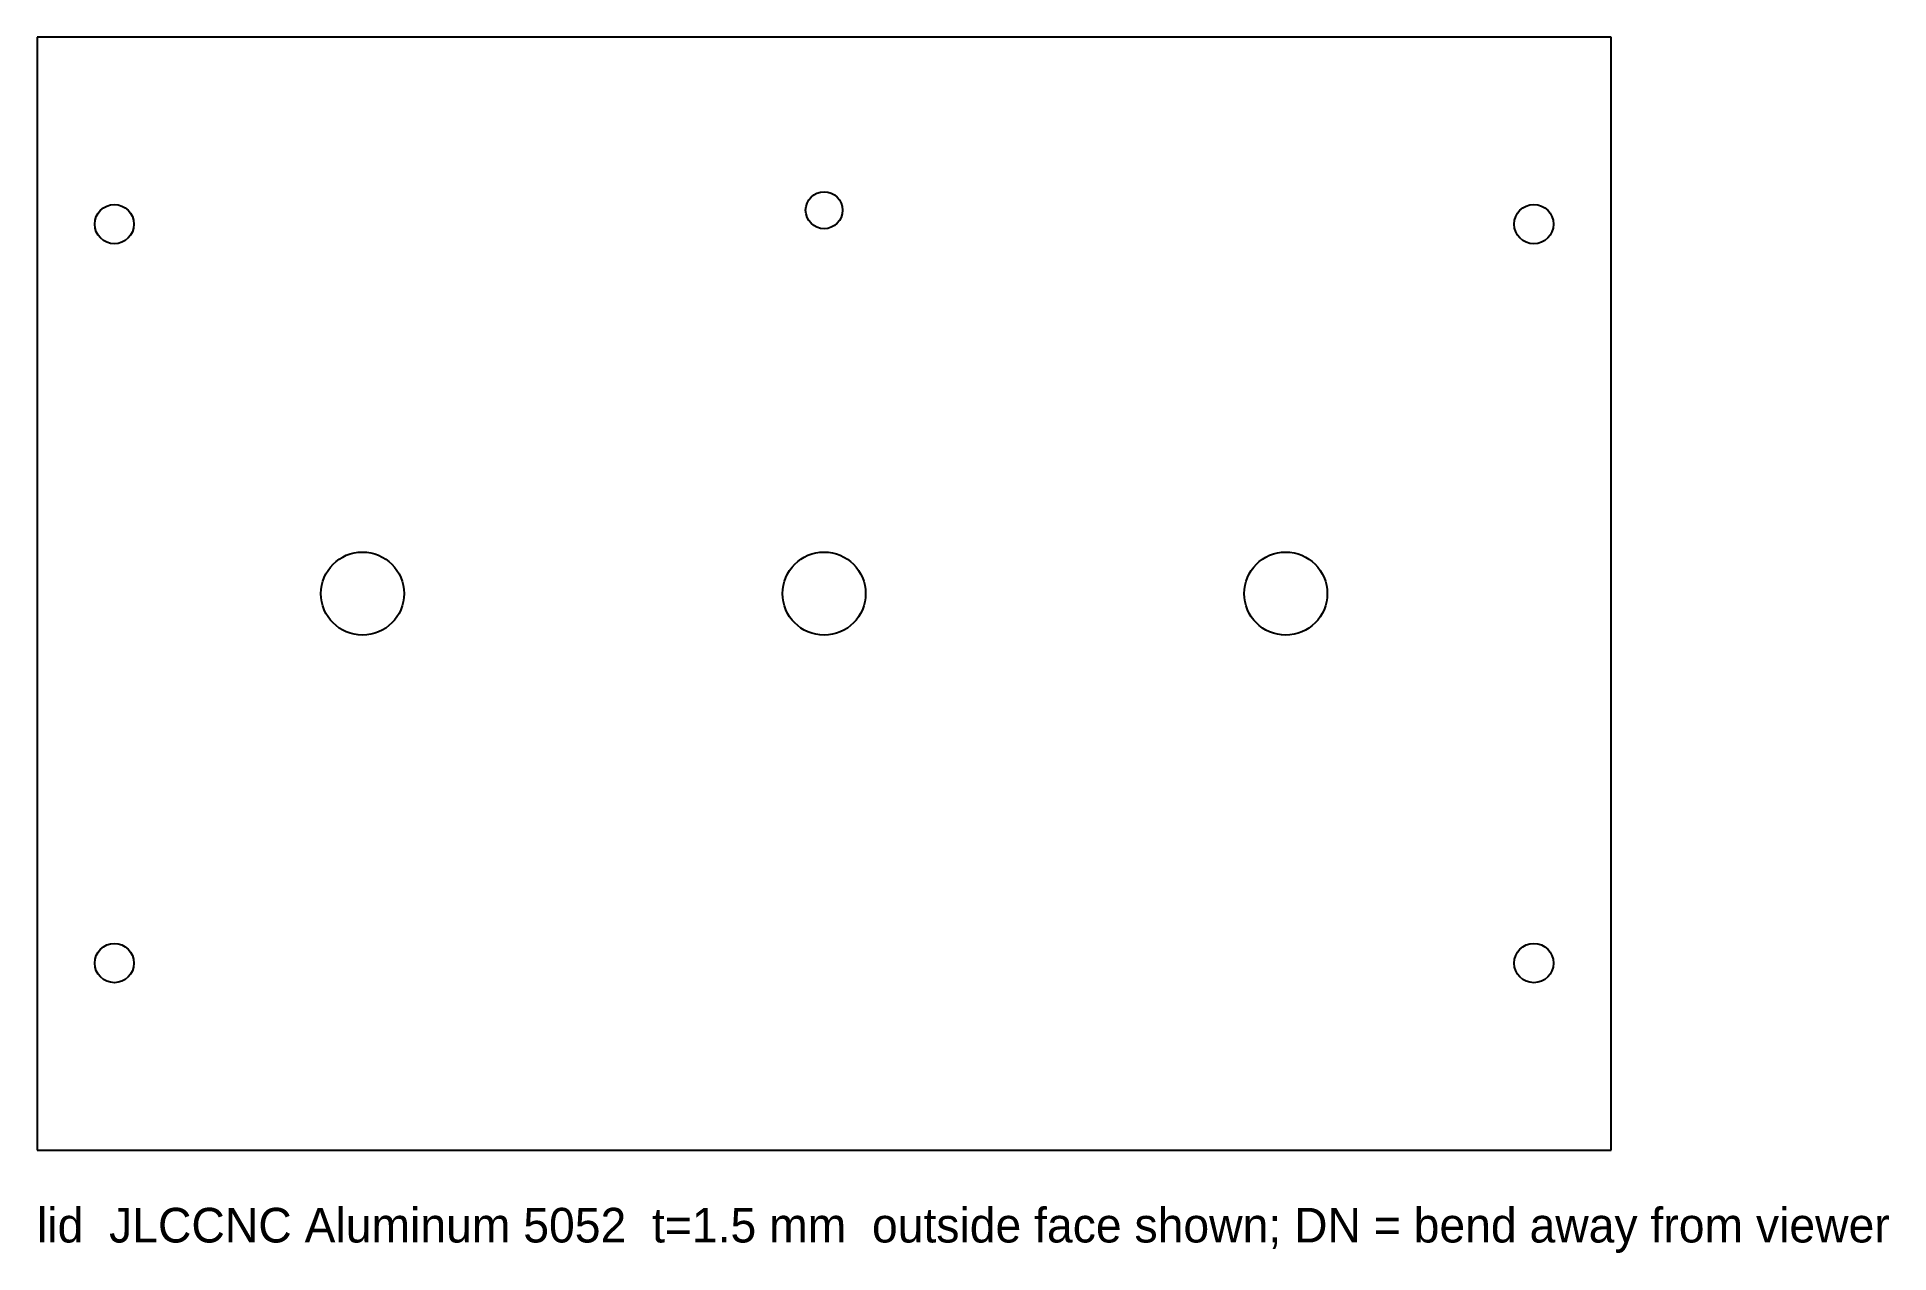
# Model space of a CAD drawing. Header units: millimetres. Extents: x 0 to 160, y -9 to 96.
import ezdxf

# ---------------------------------------------------------------- set-up
doc = ezdxf.new("R2010")
doc.units = ezdxf.units.MM
doc.layers.add('CUT', color=7, linetype='Continuous')
doc.layers.add('NOTES', color=3, linetype='Continuous')

msp = doc.modelspace()

# ---------------------------------------------------------------- linework, layer by layer
at = {"layer": 'CUT'}
for p, q in [((0, 96.4), (0, 0)), ((136.4, 96.4), (0, 96.4)), ((136.4, 0), (136.4, 96.4)), ((0, 0), (136.4, 0))]:
    msp.add_line(p, q, dxfattribs=at)
for centre, radius in [((6.7, 80.2), 1.7), ((68.2, 81.4), 1.6), ((129.7, 80.2), 1.7), ((28.2, 48.2), 3.6), ((68.2, 48.2), 3.6), ((108.2, 48.2), 3.6), ((6.7, 16.2), 1.7), ((129.7, 16.2), 1.7)]:
    msp.add_circle(centre, radius, dxfattribs=at)

# ---------------------------------------------------------------- texts
at = {"layer": 'NOTES'}
msp.add_text('lid  JLCCNC Aluminum 5052  t=1.5 mm  outside face shown; DN = bend away from viewer', height=3, dxfattribs=at).set_placement((0, -8))

doc.saveas('drawing.dxf')
